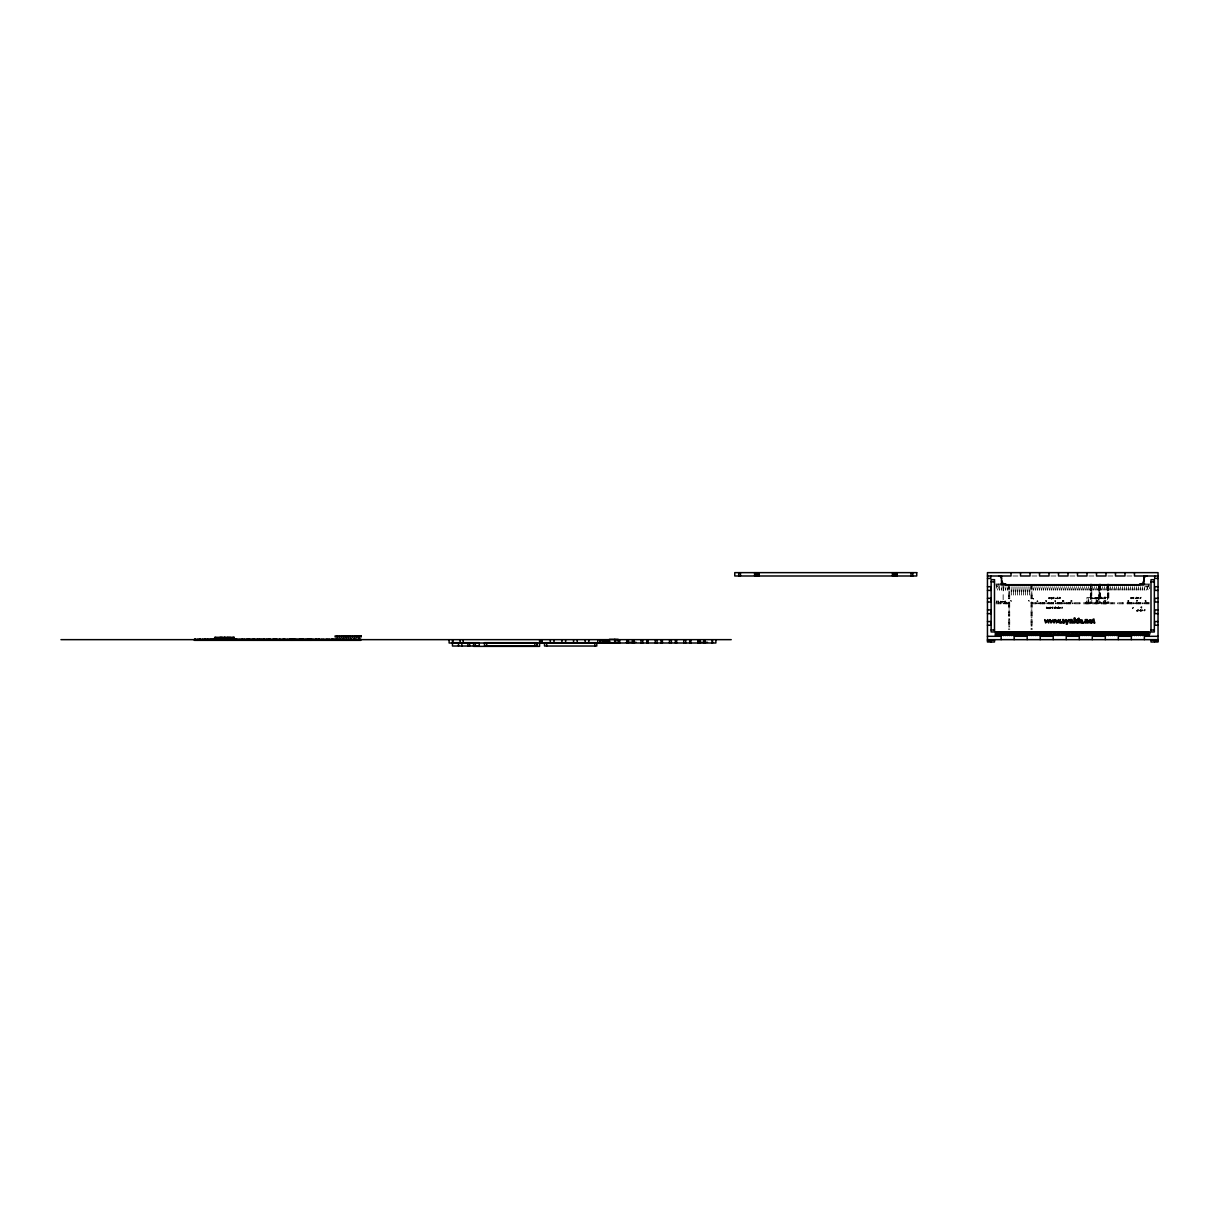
<?xml version="1.0" encoding="UTF-8"?>
<svg xmlns="http://www.w3.org/2000/svg" width="1219" height="1219" viewBox="0 0 1219 1219"><rect width="100%" height="100%" fill="white"/><g stroke="black" fill="none" stroke-linecap="round" stroke-linejoin="round"><path stroke-width="0.75" stroke-dasharray="5 3.75" d="M1099.127 598.118C1099.462 595.71 1097.344 600.312 1100.269 598.072M996.944 586.689C1000.875 583.977 994.597 598.361 996.837 585.029M1105.45 600.815C1105.115 603.999 1104.109 598.148 1105.039 601.439C1105.359 600.754 1106.867 600.662 1105.801 601.439M1101.062 598.179C1100.163 600.098 1100.33 596.381 1101.062 598.148M1051.448 598.026L1050.656 598.163L1051.448 598.468M1049.026 608.296L1048.233 607.809L1049.026 607.504M1057.711 597.752L1058.336 598.697L1057.711 597.935M1145.89 586.339C1149.852 586.613 1143.955 594.704 1145.753 586.689M1091.797 597.859L1091.797 598.514M1091.797 597.645L1092.712 598.179L1091.797 598.712M1046.435 601.226L1046.435 601.028M1012.928 575.993L1018.627 575.993M1031.914 575.993L1037.613 575.993M1050.915 575.993L1056.599 575.993M1069.901 575.993L1075.6 575.993M1088.887 575.993L1094.586 575.993M1107.888 575.993L1113.572 575.993M1126.874 575.993L1132.573 575.993M995.771 584.023L1000.22 584.023M1145.266 584.023L1149.715 584.023M995.771 585.029L1000.738 585.029M1145.266 585.029L1149.715 585.029M1031.076 586.933L1032.082 586.933M1008.707 587.512L1009.713 587.512M1090.761 588.076L1091.767 588.076M1099.264 588.076L1100.269 588.076M1107.781 588.076L1108.787 588.076M1008.707 588.457L1009.713 588.457M1031.076 588.457L1032.082 588.457M1090.761 589.356L1091.767 589.356M1099.264 589.356L1100.269 589.356M1107.781 589.356L1108.787 589.356M1090.761 590.697L1091.767 590.697M1099.264 590.697L1100.269 590.697M1107.781 590.697L1108.787 590.697M1008.707 591.87L1009.713 591.87M1031.076 591.977L1032.082 591.87M1008.707 592.114L1009.713 592.114M1031.076 593.013L1032.082 593.013M1008.707 593.15L1009.713 593.15M1090.761 593.104L1091.767 593.104M1099.264 593.104L1100.269 593.104M1107.781 593.104L1108.787 593.104M1090.761 593.714L1091.767 593.714M1099.264 593.714L1100.269 593.714M1107.781 593.714L1108.787 593.714M1090.319 594.247L1091.767 594.247M1098.837 594.247L1100.269 594.247M1107.355 594.262L1108.787 594.247M1008.707 595.283L1009.713 595.283M1031.076 595.283L1032.082 595.283M1090.319 595.238L1091.767 595.253M1098.837 595.253L1100.269 595.253M1107.355 595.238L1108.787 595.253M1031.076 596.121L1032.082 596.121M1090.761 596.121L1091.767 596.121M1099.264 596.121L1100.269 596.121M1107.781 596.121L1108.787 596.121M1008.707 596.274L1009.713 596.274M1090.761 597.127L1091.767 597.127M1099.264 597.127L1100.269 597.127M1107.781 597.127L1108.787 597.127M1031.076 597.325L1032.082 597.325M1090.319 597.432L1086.967 597.432L1086.967 601.119M1098.852 597.447L1095.485 597.432L1095.485 601.119M1107.355 597.432L1104.003 597.432L1104.003 601.119M1090.761 598.072L1091.767 598.072M1103.165 598.057L1103.241 598.239M1104.856 597.919C1102.525 600.22 1106.273 592.251 1105.343 601.119L1103.332 601.119L1103.332 603.801M1107.781 598.072L1108.787 598.072M1139.171 598.057L1139.247 598.239M1031.076 598.712L1032.082 598.712M1095.561 598.742L1096.262 598.041M1105.145 598.742L1104.856 597.447M1088.247 600.388L1088.872 601.866L1088.308 597.432M996.532 600.799L996.792 601.896M1088.308 601.119L1086.297 601.119L1086.312 603.801M1037.262 601.317L1037.491 600.723C1035.175 602.049 1039.822 600.723 1037.186 601.516M996.792 601.683L996.532 602.308M1098.837 601.79L1099.34 586.034M1008.707 602.125L1009.713 602.125M1031.076 602.125L1032.082 602.125M1090.761 602.491L1091.767 602.491M1099.264 602.491L1100.269 602.491M1107.781 602.491L1108.787 602.491M995.923 602.796L1009.713 602.796M1031.076 602.796L1149.365 602.796M1090.761 603.496L1091.767 603.496L1091.767 584.023M995.923 603.801L1009.713 603.801M1031.076 603.801L1149.365 603.801M1008.707 605.538L1009.713 605.538M1031.076 605.538L1032.082 605.538M1031.076 606.513L1032.082 606.513M1008.707 606.818L1009.713 606.818M1008.707 608.967L1009.713 608.967M1031.076 608.967L1032.082 608.967M1031.076 610.247L1032.082 610.247M1143.27 610.445L1143.27 610.612M1008.707 610.841L1009.713 610.841M1008.707 612.38L1009.713 612.38M1031.076 612.38L1032.082 612.38M1031.076 613.965L1032.082 613.965M1008.707 614.864L1009.713 614.864M1008.707 615.793L1009.713 615.793M1031.076 615.793L1032.082 615.793M1031.076 617.698L1032.082 617.698M1008.707 618.886L1009.713 618.886M1008.707 619.222L1009.713 619.222M1031.076 619.222L1032.082 619.222M1031.076 621.416L1032.082 621.416M1008.707 622.635L1009.713 622.635M1031.076 622.635L1032.082 622.635M1008.707 622.909L1009.713 622.909M1031.076 625.134L1032.082 625.134M1008.707 626.063L1009.713 626.063M1031.076 626.063L1032.082 626.063M1008.707 626.932L1009.713 626.932M1031.076 628.867L1032.082 628.867M999.595 586.202L999.321 590.194L999.961 586.689M1094.83 597.95L1094.205 598.742L1094.906 598.041M1131.841 598.483L1132.421 597.63L1131.72 598.331M1059.433 607.504L1058.732 608.403L1059.433 607.702M1049.757 598.422L1050.382 597.645L1049.681 598.346M1137.22 610.216L1136.519 611.115L1137.22 610.414M1052.82 597.843L1052.119 598.758L1052.82 598.057M1050.854 608.19L1051.555 607.291L1050.854 607.991M1047.258 608.19L1047.959 607.291L1047.258 607.991M1148.755 586.689C1143.757 584.221 1152.245 598.239 1148.664 585.029M1059.311 597.249C1059.768 601.394 1061.368 594.948 1059.951 598.407L1058.793 597.203L1058.793 598.758L1059.098 597.203M1099.492 589.706L1100.483 589.828L1100.498 586.689M1148.252 602.796L1148.252 603.801M1147.277 602.796L1147.277 603.801M1146.53 602.796L1146.53 603.801M1144.809 602.796L1144.809 603.801M1144.748 586.689L1144.245 590.209L1143.742 586.689M1144.031 602.796L1144.031 603.801M1142.736 586.689L1142.233 590.209L1141.731 586.689M1142.95 602.796L1142.95 603.801M1142.218 602.796L1142.218 603.801M1140.725 586.689L1140.222 590.209L1139.719 586.689M1140.481 602.796L1140.481 603.801M1139.735 602.796L1139.735 603.801M1138.714 586.689L1138.074 590.194L1137.708 586.689M1138.698 602.796L1138.698 603.801M1138.028 602.796L1138.028 603.801M1136.702 586.689L1136.199 590.209L1135.697 586.689M1136.291 602.796L1136.291 603.801M1135.544 602.796L1135.544 603.801M1134.691 586.689L1134.051 590.194L1133.685 586.689M1134.447 602.796L1134.447 603.801M1133.7 602.796L1133.7 603.801M1133.365 602.796L1133.365 603.801M1132.68 586.689L1132.177 590.209L1131.674 586.689M1131.963 602.796L1131.963 603.801M1131.232 602.796L1131.232 603.801M1130.668 586.689L1130.028 590.194L1129.663 586.689M1130.257 602.796L1130.257 603.801M1129.51 602.796L1129.51 603.801M1128.657 586.689L1128.154 590.209L1127.651 586.689M1128.032 602.796L1128.032 603.801M1127.773 602.796L1127.773 603.801M1127.042 602.796L1127.042 603.801M1126.646 586.689L1126.143 590.209L1125.64 586.689M1124.634 586.689L1124.131 590.209L1123.628 586.689M1122.699 602.796L1122.699 603.801M1122.623 586.689L1122.12 590.209L1121.617 586.689M1120.611 586.689L1119.971 590.194L1119.606 586.689M1118.6 586.689L1118.097 590.209L1117.594 586.689M1117.381 602.796L1117.381 603.801M1116.589 586.689L1115.949 590.194L1115.583 586.689M1114.577 586.689L1114.075 590.209L1113.572 586.689M1112.566 586.689L1111.941 590.194L1111.56 586.689M1112.048 602.796L1112.048 603.801M1110.555 586.689L1110.052 590.209L1109.549 586.689M1108.787 584.023L1108.787 603.496L1107.781 603.496L1107.781 584.023M1108.543 586.689L1108.041 590.209L1107.538 586.689M1107.355 586.034L1107.355 602.796M1106.974 602.796L1106.913 603.801M1106.761 603.801L1106.715 602.796L1106.623 603.801M1106.532 586.689L1106.029 590.209L1105.526 586.689M1105.983 602.796L1105.892 603.801M1105.389 602.796L1105.389 603.801M1104.947 602.796L1104.947 603.801M1104.749 602.796L1104.749 603.801M1104.521 586.689L1104.018 590.209L1103.515 586.689M1104.582 602.796L1104.582 603.801M1104.368 602.796L1104.368 603.801M1103.774 602.796L1103.713 603.801M1103.393 602.796L1103.53 603.801M1102.509 586.689L1101.885 590.194L1101.504 586.689M1101.382 602.796L1101.382 603.801M1100.269 584.023L1100.269 603.496L1099.264 603.496L1099.264 584.023M1098.837 586.034L1098.837 602.796M1098.487 586.689L1097.862 590.194L1097.481 586.689M1098.395 602.796L1098.502 603.801M1098.243 602.796L1098.106 603.801M1096.826 597.432L1096.826 601.119L1094.814 601.119L1094.875 603.801M1096.871 602.796L1096.871 603.801M1096.567 597.63L1096.262 598.742L1096.262 597.63M1096.658 602.796L1096.658 603.801M1096.475 586.689L1095.972 590.209L1095.47 586.689M1096.445 602.796L1096.445 603.801M1096.064 602.796L1096.049 603.801L1095.82 602.796M1094.464 586.689L1093.839 590.194L1093.458 586.689M1092.453 586.689L1091.95 590.209L1091.447 586.689M1090.761 584.023L1090.715 603.801M1090.441 586.689L1089.938 590.209L1089.436 586.689M1090.319 586.034L1090.319 602.796M1089.984 602.796L1089.984 603.801M1089.893 602.796L1089.816 603.801M1089.603 602.796L1089.634 603.801M1088.948 602.796L1088.978 603.801L1088.735 602.796M1088.43 586.689L1087.927 590.209L1087.439 586.689M1088.567 602.796L1088.567 603.801M1088.14 602.796L1088.14 603.801M1087.927 602.796L1087.927 603.801M1087.729 602.796L1087.729 603.801M1087.546 602.796L1087.424 603.801L1087.302 602.796M1086.754 602.796L1086.693 603.801M1086.434 586.689L1085.931 590.209L1085.428 586.689M1086.54 602.796L1086.358 603.801M1085.398 602.796L1085.398 603.801M1084.422 586.689L1083.782 590.194L1083.417 586.689M1082.411 586.689L1081.908 590.209L1081.405 586.689M1080.4 586.689L1079.76 590.194L1079.394 586.689M1080.064 602.796L1080.064 603.801M1078.388 586.689L1077.886 590.209L1077.383 586.689M1076.377 586.689L1075.737 590.194L1075.371 586.689M1074.731 602.796L1074.731 603.801M1074.366 586.689L1073.863 590.209L1073.36 586.689M1073.101 602.796L1073.101 603.801M1072.354 586.689L1071.851 590.209L1071.349 586.689M1072.354 602.796L1072.354 603.801M1070.632 602.796L1070.632 603.801M1070.343 586.689L1069.84 590.209L1069.337 586.689M1069.886 602.796L1069.886 603.801M1069.398 602.796L1069.398 603.801M1068.789 602.796L1068.789 603.801M1068.332 586.689L1067.829 590.209L1067.326 586.689M1068.042 602.796L1068.042 603.801M1066.32 586.689L1065.68 590.194L1065.315 586.689M1066.305 602.796L1066.305 603.801M1065.558 602.796L1065.558 603.801M1064.598 602.796L1064.598 603.801M1064.309 586.689L1063.806 590.209L1063.303 586.689M1064.065 602.796L1064.065 603.801M1063.852 602.796L1063.852 603.801M1062.298 586.689L1061.658 590.194L1061.292 586.689M1062.115 602.796L1062.115 603.801M1061.368 602.796L1061.368 603.801M1060.286 586.689L1059.783 590.209L1059.281 586.689M1060.271 602.796L1060.271 603.801M1059.524 602.796L1059.524 603.801M1058.732 602.796L1058.732 603.801M1058.275 586.689L1057.635 590.194L1057.269 586.689M1057.802 602.796L1057.802 603.801M1057.056 602.796L1057.056 603.801M1056.264 586.689L1055.761 590.209L1055.258 586.689M1056.081 602.796L1056.081 603.801M1055.334 602.796L1055.334 603.801M1054.252 586.689L1053.749 590.209L1053.246 586.689M1053.612 602.796L1053.612 603.801M1053.414 602.796L1053.414 603.801M1052.866 602.796L1052.866 603.801M1052.241 586.689L1051.738 590.209L1051.235 586.689M1051.753 602.796L1051.753 603.801M1051.007 602.796L1051.007 603.801M1050.229 586.689L1049.727 590.209L1049.224 586.689M1049.285 602.796L1049.285 603.801M1048.538 602.796L1048.538 603.801M1048.218 586.689L1047.593 590.194L1047.212 586.689M1048.081 602.796L1048.081 603.801M1047.563 602.796L1047.563 603.801M1046.816 602.796L1046.816 603.801M1046.207 586.689L1045.704 590.209L1045.201 586.689M1045.094 602.796L1045.094 603.801M1044.195 586.689L1043.571 590.194L1043.19 586.689M1044.348 602.796L1044.348 603.801M1043.251 602.796L1043.251 603.801M1042.748 602.796L1042.748 603.801M1042.504 602.796L1042.504 603.801M1042.184 586.689L1041.681 590.209L1041.178 586.689M1040.767 602.796L1040.767 603.801M1040.173 586.689L1039.548 590.194L1039.167 586.689M1040.02 602.796L1040.02 603.801M1039.06 602.796L1039.06 603.801M1038.161 586.689L1037.659 590.209L1037.156 586.689M1038.314 602.796L1038.314 603.801M1037.415 602.796L1037.415 603.801M1036.577 602.796L1036.577 603.801M1036.15 586.689L1035.647 590.209L1035.144 586.689M1035.83 602.796L1035.83 603.801M1034.139 586.689L1033.636 590.209L1033.133 586.689M1032.082 585.029L1032.082 629.476M1031.076 585.029L1031.076 629.476M1030.116 586.689L1029.491 595.222L1029.126 586.689M1028.12 586.689L1027.617 595.238L1027.114 586.689M1026.108 586.689L1025.469 595.222L1025.103 586.689M1024.097 586.689L1023.594 595.238L1023.091 586.689M1022.086 586.689L1021.583 595.238L1021.08 586.689M1020.074 586.689L1019.572 595.238L1019.069 586.689M1018.063 586.689L1017.56 595.238L1017.057 586.689M1016.052 586.689L1015.549 595.238L1015.046 586.689M1014.04 586.689L1013.538 595.238L1013.035 586.689M1012.029 586.689L1011.389 595.222L1011.023 586.689M1009.713 585.029L1009.713 629.613M1008.707 585.029L1008.707 629.613M1008.006 586.689L1007.366 590.194L1007.001 586.689M1006.879 602.796L1006.879 603.801M1006.147 602.796L1006.147 603.801M1005.995 586.689L1005.492 590.209L1004.989 586.689M1005.873 602.796L1005.873 603.801M1004.258 602.796L1004.258 603.801M1003.984 586.689L1003.481 590.209L1002.978 586.689M1003.587 602.796L1003.587 603.801M1003.176 585.912L1003.146 603.801M1001.972 586.689L1001.469 590.209L1000.967 586.689M1001.043 602.796L1001.043 603.801M998.483 602.796L998.483 603.801M998.315 584.023L998.315 585.029M1000.723 601.653L1001.683 601.988L1000.723 601.653M1056.142 598.102L1057.102 598.438L1056.142 598.102M1060.042 607.748L1061.002 608.083L1060.042 607.748M1092.94 598.087L1093.9 598.422L1092.94 598.087M1052.165 607.519L1052.896 608.068L1052.165 607.519M1133.03 597.859L1133.761 598.407L1133.03 597.859M1133.38 607.793C1131.582 610.551 1132.832 605.965 1133.38 607.793M1055.243 601.119C1055.029 603.847 1054.831 598.438 1055.243 601.119M1062.267 607.656C1061.84 610.429 1061.962 605.233 1062.267 607.656M1062.419 600.937L1063.776 601.881L1063.776 600.388L1062.419 600.937M1005.005 601.104C1005.66 602.095 1006.604 600.921 1005.005 601.104M1003.709 601.622L1004.806 601.988L1003.709 601.622M1051.829 607.473C1052.835 610.475 1054.085 605.264 1051.829 607.473M1054.785 598.072L1055.883 598.438L1054.785 598.072M1056.462 607.839C1055.563 609.82 1055.532 605.889 1056.462 607.839M1056.644 607.717L1057.757 608.083L1056.644 607.717M1096.856 598.057L1097.953 598.422L1096.856 598.057M1102.585 598.179C1101.702 600.144 1101.671 596.228 1102.585 598.179M1132.695 597.813C1133.761 600.815 1134.874 595.588 1132.695 597.813M1045.765 600.647C1045.414 603.192 1047.487 600.083 1045.765 600.647M997.812 601.089C998.513 604.197 998.94 599.885 997.812 601.089M1004.532 601.744L1004.532 601.744M1055.608 598.194L1055.608 598.194M1057.467 607.839L1057.467 607.839M1097.679 598.179L1097.679 598.179M1046.268 608.022L1046.572 607.092L1046.268 608.022M1048.69 598.377L1048.995 597.447L1048.69 598.468M1049.864 608.022L1050.153 607.092L1049.864 608.022M1091.188 598.361L1091.493 597.432L1091.188 598.453M1130.714 598.361L1131.019 597.432L1130.714 598.361M1138.18 598.361L1138.485 597.432L1138.18 598.361M1142.279 610.734L1142.584 609.82L1142.264 610.826M1062.755 600.921L1063.456 601.668L1062.755 600.921M1010.505 600.799L1011.48 601.058L1010.505 600.799M1028.44 600.799L1029.415 601.058L1028.486 600.677M1032.706 598.651L1033.666 598.91L1032.706 598.651M1002.704 601.531C1002.384 603.923 1001.53 599.58 1002.323 601.973L1002.536 601.18L1003.039 601.973C1003.816 599.565 1003.146 603.923 1002.704 601.531M1141.182 597.234L1140.832 598.3C1139.856 595.009 1140.207 600.982 1140.374 597.6L1141.609 598.742L1141.182 597.234M1145.296 609.622L1144.931 610.673C1143.955 607.382 1144.306 613.355 1144.489 609.988L1145.708 611.115L1145.296 609.622M1097.542 600.281L1097.115 601.439C1095.47 598.407 1098.167 604.075 1097.542 600.281M1141.761 606.757L1141.334 607.915C1139.704 604.883 1142.401 610.567 1141.761 606.757M1137.403 600.373L1136.413 600.373L1136.931 601.881L1137.403 600.373M1128.139 601.104L1127.666 601.896L1128.946 601.896L1128.474 601.15C1129.815 600.19 1126.767 600.205 1128.139 601.104M1135.422 598.179L1136.154 598.742L1136.138 597.63L1135.422 598.179M1139.521 610.551L1140.253 611.115L1140.237 610.003L1139.521 610.551M1054.938 607.839C1054.039 609.759 1054.191 606.041 1054.938 607.809M1101.382 597.142L1101.077 598.742L1101.382 597.142M1053.81 597.249L1053.49 598.758L1053.81 597.249M1057.711 597.158L1057.422 598.758L1057.711 597.158M1136.702 597.188L1136.398 598.742L1136.702 597.188M1049.681 597.645L1049.391 598.758L1049.681 597.645M1051.753 597.645L1051.448 599.154L1051.753 597.645M1053.125 597.645L1052.82 598.758L1053.125 597.645M1095.195 597.63L1094.906 598.742L1095.195 597.63M1131.72 597.63L1131.415 598.742L1131.72 597.63M1137.647 597.63L1137.342 598.742L1137.647 597.63M1009.713 598.575L1008.707 598.575L1009.713 598.712M1071.836 600.418L1070.891 600.418L1070.846 601.912L1071.836 601.912L1071.836 600.418M1146.058 600.373L1144.991 600.373L1145.738 601.668C1143.544 601.851 1147.917 602.247 1145.357 600.586L1146.058 600.373M1000.403 601.18L1000.098 602.308L1000.403 601.18M1055.258 606.803L1054.953 608.403L1055.258 606.803M1058.366 606.803L1058.062 608.403L1058.366 606.803M1047.258 607.291L1046.969 608.403L1047.258 607.291M1049.33 607.291L1049.026 608.799L1049.33 607.291M1050.854 607.291L1050.549 608.403L1050.854 607.291M1059.738 607.291L1059.433 608.403L1059.738 607.291M1140.801 609.561L1140.512 611.115L1140.801 609.561M1138.211 609.622L1137.906 611.115L1138.211 609.622M1137.525 610.003L1137.22 611.115L1137.525 610.003M1141.746 610.003L1141.456 611.115L1141.746 610.003M1105.77 603.801L1105.77 602.796L1105.587 603.801M1097.39 603.801L1097.39 602.796L1097.252 603.801M1095.271 603.801L1095.271 602.796L1095.104 603.801"/><path stroke-width="1.5" d="M1143.971 580.183L1142.645 583.368L1139.445 584.693L1006.056 584.693L1002.856 583.368L1001.53 580.183M987.451 575.993L1011.023 575.993L1011.023 572.64M1158.035 575.993L1134.462 575.993L1134.462 572.64M987.451 578.431L990.803 578.431L990.803 575.993M1158.035 578.431L1154.683 578.431L1154.683 575.993M991.138 581.859L994.491 581.859M1150.995 581.859L1154.347 581.859M1000.738 584.023L1005.873 584.023M1139.613 584.023L1144.763 584.023M987.451 586.705L990.803 586.705L990.803 590.392L987.451 590.392M1158.035 586.705L1154.683 586.705L1154.683 590.392L1158.035 590.392M987.451 598.316L990.803 598.316L990.803 602.003L987.451 602.003M1158.035 598.316L1154.683 598.316L1154.683 602.003L1158.035 602.003M987.451 609.942L990.803 609.942L990.803 613.629L987.451 613.629M1158.035 609.942L1154.683 609.942L1154.683 613.629L1158.035 613.629M1074.914 621.187L1076.91 619.633L1075.813 621.065L1077.246 622.985L1074.914 621.309M987.451 621.553L990.803 621.553L990.803 625.24L987.451 625.24M1158.035 621.553L1154.683 621.553L1154.683 625.24L1158.035 625.24M991.138 629.994L994.491 629.994M1150.995 629.994L1154.347 629.994M987.451 636.318L1001.149 636.318L1001.149 639.655M1158.035 636.318L1144.351 636.318L1144.351 639.655M60.95 639.655L731.232 639.655M987.451 639.655L1158.035 639.655M294.983 640.036L295.988 640.036M303.501 640.036L304.506 640.036M312.003 640.036L313.009 640.036M991.138 640.265L994.491 640.265M1150.995 640.265L1154.347 640.265M987.451 640.661L990.803 640.661L990.803 642.002L987.451 642.002L987.451 572.64L1158.035 572.64L1158.035 642.002L1154.683 642.002L1154.683 640.661L1158.035 640.661M542.196 642.337L543.186 643.007M603.481 642.337L602.506 643.007M605.493 642.337L604.517 643.007M608.555 642.337L609.515 642.337M610.567 642.337L611.542 643.007M626.337 642.337L636.059 642.337M697.725 642.337L707.447 642.337M452.462 642.672L479.265 642.672L479.265 646.36M609.424 642.672L618.14 642.672M479.265 646.024L452.462 646.024L452.462 639.655M473.582 646.36L539.59 646.36L539.59 639.655M1154.347 640.249L1154.347 642.002L1150.995 642.002L1150.995 640.249M1143.971 575.993L1143.971 585.029L1001.53 585.029L1001.53 575.993M1131.339 639.655L1131.339 636.318L1118.311 636.318L1118.311 639.655M1124.969 572.64L1124.969 575.993L1115.476 575.993L1115.476 572.64M1105.983 572.64L1105.983 575.993L1096.49 575.993L1096.49 572.64M1105.298 639.655L1105.298 636.318L1092.27 636.318L1092.27 639.655M1086.998 572.64L1086.998 575.993L1077.489 575.993L1077.489 572.64M1079.257 639.655L1079.257 636.318L1066.244 636.318L1066.244 639.655M1067.996 572.64L1067.996 575.993L1058.503 575.993L1058.503 572.64M1053.216 639.655L1053.216 636.318L1040.203 636.318L1040.203 639.655M1049.01 572.64L1049.01 575.993L1039.517 575.993L1039.517 572.64M1030.025 572.64L1030.025 575.993L1020.516 575.993L1020.516 572.64M1027.175 639.655L1027.175 636.318L1014.162 636.318L1014.162 639.655M994.491 640.249L994.491 642.002L991.138 642.002L991.138 640.249M912.787 572.64L912.787 575.993M911.05 572.64L911.05 575.993M896.971 572.64L896.925 575.993M896.818 572.64L896.818 575.993M896.62 572.64L896.62 575.993M896.361 572.64L896.361 575.993M896.026 572.64L896.026 575.993M895.645 572.64L895.645 575.993M895.203 572.64L895.203 575.993M894.7 572.64L894.7 575.993M894.182 572.64L894.182 575.993M893.618 572.64L893.618 575.993M893.039 572.64L893.039 575.993M892.445 572.64L892.445 575.993M759.056 572.64L759.056 575.993M758.462 572.64L758.462 575.993M757.883 572.64L757.883 575.993M757.334 572.64L757.334 575.993M756.801 572.64L756.801 575.993M756.298 572.64L756.298 575.993M755.856 572.64L755.856 575.993M755.475 572.64L755.475 575.993M755.14 572.64L755.14 575.993M754.881 572.64L754.683 575.993L754.531 572.64M740.451 572.64L740.451 575.993M738.729 572.64L738.729 575.993M715.873 639.655L715.873 643.007L449.11 643.007L449.11 639.655M712.521 639.655L712.521 643.007M712.186 639.655L712.186 643.007M705.085 639.655L705.085 643.007M704.018 639.655L704.018 643.007M700.011 639.655L700.011 643.007M697.969 639.655L697.969 643.007M690.853 639.655L690.853 643.007M689.71 639.655L689.71 643.007M685.688 639.655L685.688 643.007M683.737 639.655L683.737 643.007M676.621 639.655L676.621 643.007M675.387 639.655L675.387 643.007M671.364 639.655L671.364 643.007M669.505 639.655L669.505 643.007M662.389 639.655L662.389 643.007M661.079 639.655L661.079 643.007M657.056 639.655L657.056 643.007M655.273 639.655L655.273 643.007M648.158 639.655L648.158 643.007M646.756 639.655L646.756 643.007M642.733 639.655L642.733 643.007M641.042 639.655L641.042 643.007M633.926 639.655L633.926 643.007M632.448 639.655L632.448 643.007M628.425 639.655L628.425 643.007M626.81 639.655L626.84 643.007M619.694 639.655L619.694 643.007M618.81 639.655L618.81 643.007M618.14 643.007L618.14 639.32L609.424 639.32L609.53 643.007M615.671 639.655L615.671 643.007M614.787 639.32L614.787 642.672M614.666 639.655L614.666 643.007M608.494 639.655L608.525 643.007M607.519 643.007L606.513 643.007M607.092 639.655L607.092 643.007M606.011 639.655L606.011 643.007M605.614 639.655L605.614 643.007M605.416 639.655L605.523 643.007M605.279 639.655L605.279 643.007M604.274 639.655L604.274 643.007M603.268 639.655L603.268 643.007M602.262 639.655L602.262 643.007M601.5 643.007L600.495 643.007L600.586 639.655M599.916 639.655L599.916 643.007M599.489 643.007L598.483 643.007M597.737 639.655L597.737 643.007M594.826 642.672L594.826 646.024M588.853 639.655L588.853 643.007M585.166 639.655L585.166 643.007M577.242 639.655L577.242 643.007M573.555 639.655L573.555 643.007M565.616 639.655L565.616 643.007M561.929 639.655L561.929 643.007M554.005 639.655L554.005 643.007M550.318 639.655L550.318 643.007M546.691 642.672L546.691 646.024M545.198 643.007L544.192 643.007M542.272 639.655L542.181 643.007M542.028 639.655L542.028 643.007M541.175 643.007L540.169 643.007M540.931 639.655L540.931 643.007M537.152 643.007L537.152 646.36M534.851 642.672L534.851 646.024M486.716 642.672L486.716 646.024M475.319 642.672L475.319 646.024M473.582 642.672L473.582 646.024M469.62 642.672L469.62 646.024M467.883 642.672L467.883 646.024M463.19 639.655L463.19 643.007M461.849 642.672L461.849 646.024M460.112 639.655L460.112 643.007M458.496 642.672L458.496 646.024M452.798 639.655L452.798 643.007M359.773 639.335L359.773 640.341M359.026 635.922L359.026 636.928M359.224 639.335L359.224 640.341M358.919 639.335L358.919 640.341M358.554 639.335L358.554 640.341M356.847 635.922L356.847 636.928M356.664 639.335L356.664 640.341M355.354 639.335L355.354 640.341M354.958 639.335L354.958 640.341M354.668 635.922L354.668 636.928M354.561 639.335L354.561 640.341M354.424 639.335L354.424 640.341M354.104 639.335L354.104 640.341M353.556 639.335L353.586 640.341M353.419 639.335L353.419 640.341M352.504 635.922L352.504 636.928M351.544 639.335L351.544 640.341M350.996 639.335L351.072 640.341M350.767 639.335L350.767 640.341M350.402 639.335L350.402 640.341M350.325 635.922L350.325 636.928M350.143 639.335L350.143 640.341M349 639.335L349.03 640.341M348.619 639.335L348.619 640.341M348.146 635.922L348.146 636.928M348.253 639.335L348.253 640.341M347.979 639.335L347.979 640.341M346.714 639.335L346.638 640.341M346.47 639.335L346.44 640.341M345.983 635.922L345.983 636.928M345.373 639.335L345.373 640.341M344.703 639.335L344.703 640.341M343.804 635.922L343.804 636.928M343.88 639.335L343.88 640.341M343.651 639.335L343.651 640.341M343.301 639.335L343.301 640.341M342.92 639.335L342.92 640.341M342.326 639.335L342.326 640.341M341.625 635.922L341.625 636.928M341.32 639.335L341.32 640.341M340.528 639.335L340.528 640.341M340.314 639.335L340.314 640.341M340.025 639.335L340.025 640.341M339.888 639.335L339.888 640.341M339.461 635.922L339.461 636.928M338.684 639.335L338.684 640.341M337.922 639.335L337.922 640.341M337.602 639.335L337.602 640.341M337.282 635.922L337.282 636.928M336.459 639.335L336.459 640.341M336.2 639.335L336.2 640.341M335.789 639.335L335.789 640.341M334.783 639.335L334.783 640.341M333.716 639.335L333.732 640.341M333.046 639.335L333.046 640.341M332.269 639.335L332.269 640.341M332.01 639.335L332.01 640.341M331.766 639.335L331.766 640.341M329.633 639.335L329.633 640.341M328.749 639.335L328.749 640.341M327.743 639.335L327.743 640.341M326.936 639.335L326.936 640.341M326.204 639.335L326.204 640.341M323.797 639.335L323.797 640.341M322.791 639.335L322.791 640.341M321.603 639.335L321.603 640.341M319.713 639.335L319.713 640.341M319.378 639.335L319.378 640.341M318.951 639.335L318.951 640.341M318.829 639.335L318.829 640.341M317.946 639.335L317.946 640.341M316.94 639.335L316.94 640.341M316.27 639.335L316.27 640.341M315.95 639.335L315.95 640.341M315.691 639.335L315.691 640.341M313.862 639.335L313.862 640.341M312.613 639.335L312.643 640.341M311.607 639.335L311.668 640.341M311.241 639.335L311.074 640.341L310.86 639.335M310.205 639.335L309.992 640.341M309.824 639.335L309.824 640.341M309.611 639.335L309.611 640.341M309.397 639.335L309.397 640.341M308.986 639.335L308.986 640.341M308.803 639.335L308.803 640.341M308.59 639.335L308.59 640.341M307.676 639.335L307.569 640.341M307.279 639.335L307.279 640.341M306.274 639.335L306.274 640.341M304.14 639.335L304.14 640.341M303.622 639.335L303.622 640.341M303.135 639.335L303.135 640.341M302.678 639.335L302.723 640.341L302.541 639.335M302.282 639.32L302.342 640.341M301.946 639.335L301.946 640.341M301.702 639.335L301.718 640.341M301.474 639.335L301.474 640.341M301.276 639.32L301.306 640.341M300.88 639.335L300.941 640.341M300.666 639.335L300.666 640.341M300.468 639.335L300.468 640.341M300.164 639.335L300.301 640.341M300.072 639.335L300.072 640.341M299.371 639.32L299.341 640.341M299.158 640.341L299.097 639.335L299.066 640.341M297.863 639.32L297.863 640.325M296.628 639.335L296.628 640.341M295.623 639.335L295.623 640.341M294.952 639.335L294.952 640.341M294.617 639.335L294.617 640.341M294.434 639.32L294.343 640.325L294.114 639.335M293.825 639.335L293.87 640.341M293.291 639.32L293.291 640.325M293.185 639.335L293.093 640.341M292.789 639.335L292.971 640.341M292.59 639.335L292.59 640.341M292.377 639.335L292.377 640.341M292.164 639.335L292.164 640.341M291.783 639.335L291.95 640.341M291.646 639.335L291.57 640.341M291.295 639.335L291.295 640.341M291.021 639.32L290.975 640.341M290.869 639.335L290.731 640.341L290.549 639.335M290.29 639.335L290.29 640.341M289.619 639.335L289.619 640.341M288.994 639.32L289.025 640.341M287.593 639.32L287.593 640.325M285.962 639.335L285.962 640.341M284.956 639.335L284.956 640.341M284.179 639.32L284.286 640.341M284.057 639.335L284.057 640.341M283.509 639.32L283.509 640.325M282.503 639.32L282.503 640.325M280.766 639.32L280.629 640.341M279.791 639.32L279.791 640.325M279.623 639.335L279.623 640.341M277.338 639.32L277.338 640.325M276.591 639.335L276.591 640.341M276.058 639.32L276.058 640.325M275.296 639.335L275.296 640.341M274.854 639.335L274.854 640.341M274.29 639.335L274.29 640.341M274.123 639.335L274.123 640.341M273.925 639.32L273.925 640.325M273.635 639.335L273.635 640.341M272.34 639.32L272.264 640.341M270.511 639.32L270.542 640.341M269.963 639.335L269.963 640.341M269.155 639.335L269.155 640.341M268.957 639.335L268.957 640.341M268.622 639.32L268.622 640.325M268.302 639.335L268.302 640.341M268.073 639.335L268.073 640.341M267.083 639.32L267.083 640.325M266.351 639.335L266.351 640.341M264.889 639.32L264.889 640.325M264.645 639.335L264.645 640.341M264.203 639.335L264.203 640.341M263.67 639.32L263.761 640.341M262.969 639.335L262.969 640.341M262.024 639.335L262.024 640.341M261.171 639.32L261.171 640.325M260.257 639.32L260.257 640.325M259.571 639.335L259.571 640.341M259.312 639.335L259.236 640.341M258.306 639.335L258.306 640.341M257.834 639.335L257.834 640.341M257.438 639.32L257.636 640.341M256.828 639.32L256.828 640.325M255.243 639.335L255.243 640.341M254.268 639.335L254.268 640.341M253.979 639.335L253.979 640.341M253.72 639.32L253.72 640.325M253.415 639.32L253.506 640.341M252.973 639.335L252.973 640.341M252.303 639.335L252.303 640.341M251.053 639.335L251.053 640.341M250.002 639.32L250.002 640.325M249.301 639.335L249.316 640.341M248.996 639.32L248.996 640.325M248.646 639.335L248.646 640.341M247.64 639.335L247.64 640.341M246.969 639.335L246.969 640.341M246.726 639.335L246.726 640.341M245.004 639.335L245.004 640.341M244.333 639.335L244.333 640.341M243.312 639.335L243.312 640.341M242.535 639.335L242.535 640.341M242.307 639.335L242.307 640.341M241.652 639.335L241.652 640.341M240.813 639.335L240.813 640.341M239.366 639.335L239.366 640.341M237.979 639.335L237.979 640.341M236.974 639.335L236.974 640.341M236.318 639.335L236.318 640.341M235.953 639.335L235.953 640.341M235.313 639.335L235.313 640.341M234.947 639.335L234.947 640.341M234.398 639.335L234.398 640.341M233.119 637.324L233.119 638.329M232.661 639.335L232.661 640.341M231.656 639.335L231.656 640.341M231.229 639.32L231.229 640.325M230.086 637.324L230.086 638.329M230.223 639.32L230.223 640.325M229.431 639.335L229.431 640.341M228.806 637.324L228.806 638.329M227.465 637.324L227.465 638.329M227.206 639.32L227.328 640.341M226.323 639.335L226.323 640.341M225.058 637.324L225.058 638.329M224.448 637.324L224.448 638.329M224.464 639.335L224.464 640.341M223.184 639.32L223.184 640.325M222.041 637.324L222.041 638.329M221.995 639.335L221.995 640.341M221.035 637.324L221.035 638.329M220.989 639.335L220.989 640.341M220.09 637.324L220.09 638.329M219.496 639.335L219.496 640.341M219.161 639.32L219.161 640.325M216.662 639.335L216.662 640.341M215.672 637.324L215.672 638.329M215.656 639.335L215.656 640.341M215.138 639.32L215.138 640.325M214.529 639.335L214.529 640.341M213.95 639.335L213.95 640.341M213.584 639.335L213.584 640.341M212.944 639.335L212.944 640.341M212.578 639.335L212.578 640.341M211.329 639.335L211.329 640.341M211.116 639.32L211.116 640.325M210.384 639.335L210.384 640.341M209.577 639.335L209.577 640.341M208.479 639.335L208.479 640.341M207.824 639.335L207.824 640.341M207.093 639.32L207.093 640.325M205.996 639.335L205.996 640.341M205.264 639.335L205.264 640.341M204.99 639.335L204.99 640.341M204.609 639.335L204.609 640.341M203.085 639.32L203.085 640.325M202.704 639.335L202.704 640.341M200.678 639.335L200.678 640.341M200.358 639.335L200.419 640.341M200.145 639.335L200.145 640.341M199.642 639.335L199.642 640.341M199.276 639.335L199.276 640.341M199.063 639.32L199.063 640.325M197.722 639.32L197.6 640.341M195.345 639.335L195.345 640.341M195.04 639.335L195.04 640.341M194.674 639.335L194.674 640.341M998.666 575.993A2.88 2.88 0 0 1 1001.53 578.857M1143.971 579.071A3.078 3.078 0 0 1 1147.049 575.993M1079.714 620.913L1079.805 622.01A1.524 1.524 0 0 0 1080.43 622.787L1082.701 622.863C1078.48 622.574 1085.489 619.633 1080.369 619.816A1.539 1.539 0 0 0 1079.79 620.578L1079.714 620.913M1089.009 620.913L1089.1 622.01A1.524 1.524 0 0 0 1089.725 622.787L1091.995 622.863C1087.775 622.574 1094.784 619.633 1089.664 619.816A1.539 1.539 0 0 0 1089.085 620.578L1089.009 620.913M1062.694 620.334L1064.355 622.117L1062.648 622.879C1068.347 624.158 1062.298 617.043 1062.694 620.334M995.618 631.869C993.714 640.524 999.793 631.259 995.664 631.747M997.63 631.869C995.71 640.341 1001.85 631.518 997.675 631.747M999.641 631.869C997.873 640.828 1003.725 630.711 999.641 631.869M1001.652 631.869C999.717 640.325 1005.888 631.549 1001.698 631.747M1003.664 631.869C1001.957 640.935 1007.641 630.558 1003.664 631.869M1005.675 631.869C1003.74 640.325 1009.911 631.549 1005.721 631.747M1007.686 631.869C1005.782 640.478 1011.861 631.335 1007.732 631.747M1009.698 631.869C1007.793 640.524 1013.873 631.259 1009.743 631.747M1011.709 631.869C1009.835 640.508 1015.854 631.29 1011.755 631.747M1013.72 631.869C1011.816 640.524 1017.895 631.259 1013.766 631.747M1015.732 631.869C1013.812 640.341 1019.953 631.518 1015.777 631.747M1017.743 631.869C1015.976 640.828 1021.827 630.711 1017.743 631.869M1019.754 631.869C1017.819 640.325 1023.99 631.549 1019.8 631.747M1021.766 631.869C1020.059 640.935 1025.743 630.558 1021.766 631.869M1023.777 631.869C1021.842 640.325 1028.013 631.549 1023.823 631.747M1025.789 631.869C1023.884 640.478 1029.964 631.335 1025.834 631.747M1027.785 631.869C1025.895 640.524 1031.96 631.259 1027.846 631.747M1029.796 631.869C1027.876 640.341 1034.032 631.518 1029.857 631.747M1031.807 631.869C1029.918 640.524 1035.982 631.259 1031.868 631.747M1033.819 631.869C1031.899 640.341 1038.039 631.518 1033.88 631.747M1035.83 631.869C1034.062 640.828 1039.914 630.711 1035.83 631.869M1037.841 631.869C1035.921 640.325 1042.077 631.549 1037.902 631.747M1039.853 631.869C1038.161 640.935 1043.845 630.558 1039.853 631.869M1041.864 631.869C1039.929 640.325 1046.1 631.549 1041.925 631.747M1043.875 631.869C1041.986 640.478 1048.05 631.335 1043.921 631.747M1045.887 631.869C1043.997 640.524 1050.062 631.259 1045.932 631.747M1047.898 631.869C1045.978 640.341 1052.119 631.518 1047.944 631.747M1049.909 631.869C1048.233 641.042 1053.856 630.421 1049.909 631.869M1051.921 631.869C1050.001 640.341 1056.142 631.518 1051.967 631.747M1053.932 631.869C1052.165 640.828 1058.016 630.711 1053.932 631.869M1055.944 631.869C1054.008 640.325 1060.18 631.549 1055.989 631.747M1057.955 631.869C1056.248 640.935 1061.932 630.558 1057.955 631.869M1059.966 631.869C1058.031 640.325 1064.202 631.549 1060.012 631.747M1061.978 631.869C1060.073 640.478 1066.153 631.335 1062.023 631.747M1063.989 631.869C1062.084 640.524 1068.164 631.259 1064.035 631.747M1066 631.869C1064.08 640.341 1070.221 631.518 1066.046 631.747M1068.012 631.869C1066.335 641.042 1071.958 630.421 1068.012 631.869M1070.023 631.869C1068.088 640.325 1074.259 631.549 1070.069 631.747M1072.034 631.869C1070.267 640.828 1076.118 630.711 1072.034 631.869M1074.046 631.869C1072.111 640.325 1078.282 631.549 1074.091 631.747M1076.057 631.869C1074.35 640.935 1080.034 630.558 1076.057 631.869M1078.068 631.869C1076.133 640.325 1082.304 631.549 1078.114 631.747M1080.08 631.869C1078.175 640.478 1084.255 631.335 1080.125 631.747M1082.091 631.869C1080.186 640.524 1086.266 631.259 1082.137 631.747M1084.102 631.869C1082.182 640.341 1088.323 631.518 1084.148 631.747M1086.099 631.869C1084.346 640.828 1090.197 630.711 1086.099 631.869M1088.11 631.869C1086.19 640.325 1092.346 631.549 1088.171 631.747M1090.121 631.869C1088.369 640.828 1094.22 630.711 1090.121 631.869M1092.133 631.869C1090.213 640.325 1096.369 631.549 1092.194 631.747M1094.144 631.869C1092.254 640.478 1098.319 631.335 1094.205 631.747M1096.155 631.869C1094.235 640.325 1100.391 631.549 1096.216 631.747M1098.167 631.869C1096.277 640.478 1102.342 631.335 1098.228 631.747M1100.178 631.869C1098.289 640.524 1104.353 631.259 1100.239 631.747M1102.189 631.869C1100.269 640.341 1106.41 631.518 1102.25 631.747M1104.201 631.869C1102.433 640.828 1108.284 630.711 1104.201 631.869M1106.212 631.869C1104.277 640.325 1110.448 631.549 1106.258 631.747M1108.223 631.869C1106.532 640.935 1112.2 630.558 1108.223 631.869M1110.235 631.869C1108.3 640.325 1114.471 631.549 1110.28 631.747M1112.246 631.869C1110.341 640.478 1116.421 631.335 1112.292 631.747M1114.257 631.869C1112.322 640.325 1118.493 631.549 1114.303 631.747M1116.269 631.869C1114.395 640.508 1120.413 631.29 1116.314 631.747M1118.28 631.869C1116.375 640.524 1122.455 631.259 1118.326 631.747M1120.291 631.869C1118.372 640.341 1124.512 631.518 1120.337 631.747M1122.303 631.869C1120.535 640.828 1126.386 630.711 1122.303 631.869M1124.314 631.869C1122.379 640.325 1128.55 631.549 1124.36 631.747M1126.326 631.869C1124.619 640.935 1130.303 630.558 1126.326 631.869M1128.337 631.869C1126.402 640.325 1132.573 631.549 1128.383 631.747M1130.348 631.869C1128.444 640.478 1134.523 631.335 1130.394 631.747M1132.36 631.869C1130.455 640.524 1136.535 631.259 1132.405 631.747M1134.371 631.869C1132.497 640.508 1138.516 631.29 1134.417 631.747M1136.382 631.869C1134.478 640.524 1140.557 631.259 1136.428 631.747M1138.394 631.869C1136.474 640.341 1142.614 631.518 1138.439 631.747M1140.405 631.869C1138.637 640.828 1144.489 630.711 1140.405 631.869M1142.416 631.869C1140.481 640.325 1146.652 631.549 1142.462 631.747M1144.412 631.869C1142.721 640.935 1148.405 630.558 1144.412 631.869M1146.424 631.869C1144.504 640.325 1150.66 631.549 1146.485 631.747M1148.435 631.869C1146.546 640.478 1152.625 631.335 1148.496 631.747M1080.689 620.608L1081.817 620.974L1080.689 620.608M1089.984 620.608L1091.112 620.974L1089.984 620.608M1047.182 620.684L1045.643 622.985L1044.713 619.633L1046.207 621.98L1047.685 619.633L1048.325 621.995L1049.65 619.633L1048.66 622.985L1047.182 620.684M1052.576 620.684L1051.022 622.985L1050.092 619.633L1051.586 621.98L1053.079 619.633L1053.704 621.995L1055.044 619.633L1054.054 622.985L1052.576 620.684M1057.955 620.684L1056.416 622.985L1055.486 619.633L1056.98 621.98L1058.458 619.633L1059.082 621.995L1060.423 619.633L1059.433 622.985L1057.955 620.684M1068.575 619.633L1067.6 621.873L1065.802 619.633L1067.036 622.985L1066.29 624.174L1067.204 624.174L1068.575 619.633M1071.013 620.608L1070.815 622.985L1069.901 622.985L1069.901 619.633L1071.943 619.557L1072.918 622.985L1072.019 622.985L1071.912 620.41L1071.013 620.608M1086.281 620.608L1086.083 622.985L1085.184 622.985L1085.184 619.633L1087.226 619.557L1088.186 622.985L1087.287 622.985L1087.196 620.41L1086.281 620.608M1094.662 622.955C1092.117 623.549 1091.995 618.703 1093.885 618.962L1094.662 622.955M916.734 572.64L734.767 572.64L734.767 575.993L916.734 575.993L916.734 572.64M994.491 579.68L991.138 579.68L991.138 631.96L994.491 631.96L994.491 579.68M1154.347 579.68L1150.995 579.68L1150.995 631.96L1154.347 631.96L1154.347 579.68M1074.914 618.17L1074 618.17L1074 622.985L1074.914 622.985L1074.914 618.17M1078.861 618.323L1077.962 619.069L1078.861 618.323M1078.861 619.633L1077.962 619.633L1077.962 622.985L1078.861 622.985L1078.861 619.633M1061.901 621.995L1060.926 622.985L1061.901 621.995M1084.331 621.995L1083.356 622.985L1084.331 621.995M361.19 635.922L335.103 635.922L335.103 636.928L361.19 636.928L361.19 635.922M234.124 637.324L214.666 637.324L214.666 638.329L234.124 638.329L234.124 637.324M360.778 639.335L194.339 639.335L194.339 640.341L360.778 640.341L360.778 639.335M536.817 642.672L484.522 642.672L484.522 646.024L536.817 646.024L536.817 642.672M596.792 642.672L544.512 642.672L544.512 646.024L596.792 646.024L596.792 642.672M308.011 640.341L308.011 639.335L307.95 640.341M305.695 640.341L305.695 639.335L305.619 640.341M279.09 640.341L279.09 639.335L278.953 640.341M207.443 640.341L207.443 639.335L207.382 640.341"/></g></svg>
